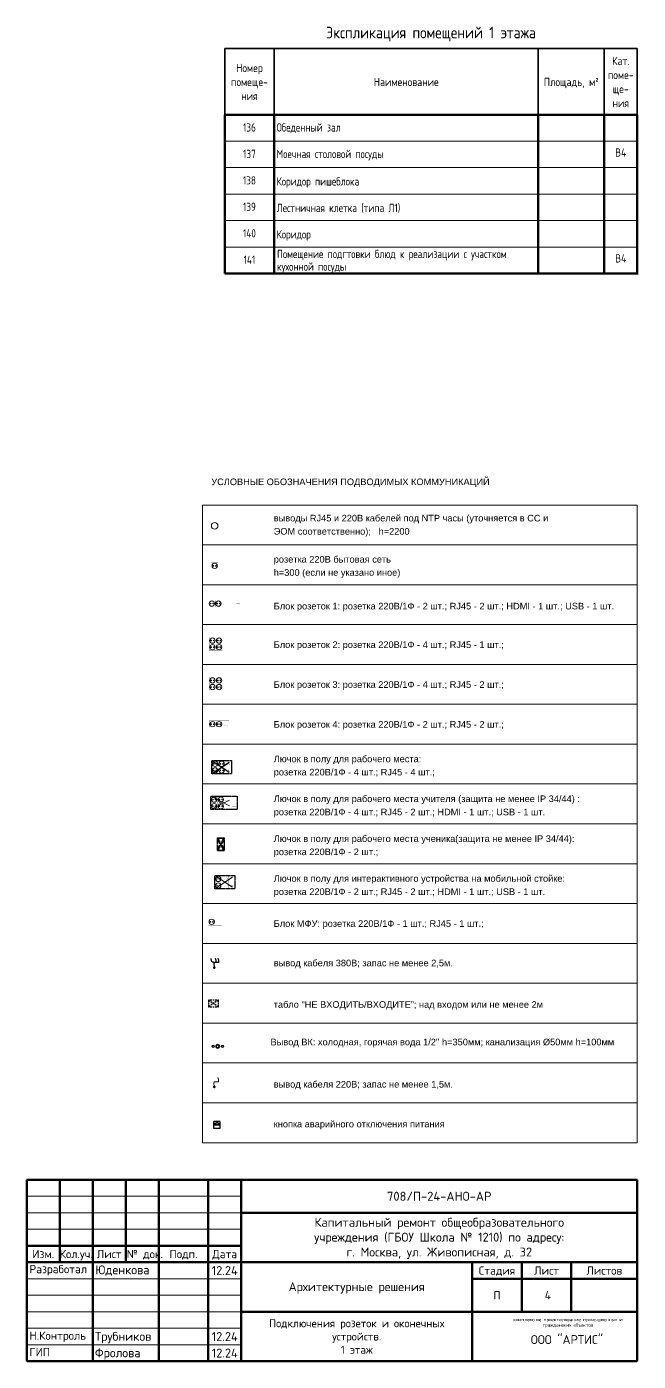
# Model space of a CAD drawing. Header units: millimetres. Extents: x -215207 to 92095, y -30385 to 123050.
# Drawn here: x -10437 to 8095, y 3660 to 44095 of the extents above; entities that cross this region are included whole.
import ezdxf
from ezdxf.enums import TextEntityAlignment as Align

# ---------------------------------------------------------------- set-up
doc = ezdxf.new("R2010")
doc.units = ezdxf.units.MM
for name, pattern in [('Hidden', [7.14375, 4.7625, -2.38125]), ('HIDDEN2', [4.7625, 3.175, -1.5875]), ('SPLOSHNAY', [20, 10, 10]), ('Штрих', [6.35, 3.175, -3.175])]:
    doc.linetypes.add(name, pattern=pattern)
for name, color, linetype in [('0_TX', 62, 'Continuous'), ('_Стадия Р', 230, 'Continuous'), ('ТХ Подключения', 10, 'SPLOSHNAY')]:
    doc.layers.add(name, color=color, linetype=linetype)
for name, color, linetype, lineweight in [('0_TX_EL', 30, 'Continuous', 5), ('0_TX_VK', 5, 'Continuous', 5), ('0_ТХ Р-EL', 30, 'Continuous', 5), ('Графика', 7, 'Continuous', 20), ('ОФ_рамка', 7, 'Continuous', 50), ('Стены', 7, 'Continuous', 18), ('ТХ Подключения СС', 30, 'Continuous', 18)]:
    doc.layers.add(name, color=color, linetype=linetype, lineweight=lineweight)
doc.layers.add('ТХ Подключения ЭОМ', color=7, linetype='Continuous', lineweight=18, true_color=0x003efa)
doc.styles.add('GOST 2.304', font='arial.ttf')
doc.styles.add('GOST 2.304 type A_3', font='GOST2304A.ttf', dxfattribs={"height": 2.5})
doc.styles.add('GOST Common_3', font='GOST_Common.ttf', dxfattribs={"width": 0.9, "height": 2.5})
doc.styles.add('GOST Common_4', font='GOST_Common.ttf', dxfattribs={"width": 0.9, "height": 3.5})
doc.styles.add('PDF ISOCPEUR', font='isocpeur.ttf')

# ---------------------------------------------------------------- blocks, each defined once
blk = doc.blocks.new('Штамп Молодогвардейская 12.04.24')
at = {"layer": 'ОФ_рамка', "ltscale": 100, "transparency": 33554636}
for p, q in [((-17120, 8249), (1380, 8249)), ((-17120, 2749), (-17120, 8249)), ((-16120, 8249), (-16120, 5749)), ((-15120, 8249), (-15120, 2749)), ((-14120, 8249), (-14120, 5749)), ((-13120, 8249), (-13120, 2749)), ((-11620, 8249), (-11620, 2749)), ((-10620, 2749), (-10620, 8248)), ((1380, 2749), (1380, 8249)), ((-10620, 7249), (1380, 7249)), ((-17120, 6249), (-10620, 6249)), ((-17120, 5749), (1380, 5749)), ((-2120, 5749), (-2120, 4249)), ((-620, 5749), (-620, 4249)), ((-3620, 5249), (1380, 5249)), ((-10620, 4249), (1380, 4249)), ((-17120, 2749), (1380, 2749))]:
    blk.add_line(p, q, dxfattribs=at)
at = {"layer": 'ОФ_рамка', "lineweight": 15, "ltscale": 100, "transparency": 33554636}
for p, q in [((-17120, 7749), (-10620, 7749)), ((-17120, 7249), (-10620, 7249)), ((-17120, 6749), (-10620, 6749)), ((-17120, 5249), (-10620, 5249)), ((-17120, 4749), (-10620, 4749)), ((-17120, 4249), (-10620, 4249)), ((-17120, 3749), (-10620, 3749)), ((-17120, 3249), (-10620, 3249))]:
    blk.add_line(p, q, dxfattribs=at)
at = {"layer": 'ОФ_рамка', "ltscale": 100, "transparency": 33554636}
blk.add_lwpolyline([(-3620, 5749), (-3620, 2749)], dxfattribs=at)
at = {"layer": '_Стадия Р', "color": 1, "lineweight": 15, "ltscale": 100, "transparency": 33554636, "insert": (-4620, 7749), "char_height": 275, "width": 12000, "attachment_point": 5, "style": 'PDF ISOCPEUR'}
blk.add_mtext('{\\C0;708/П-24-АНО-АР}', dxfattribs=at)
at = {"layer": '_Стадия Р', "color": 7, "linetype": 'Continuous', "transparency": 33554687, "insert": (-2870, 4749), "char_height": 250, "width": 1500, "attachment_point": 5, "style": 'PDF ISOCPEUR'}
blk.add_mtext('П', dxfattribs=at)
at = {"layer": 'ОФ_рамка', "color": 7, "linetype": 'Continuous', "transparency": 33554687, "style": 'PDF ISOCPEUR'}
for s, p in [('Изм.', (-16620, 5999)), ('Кол.уч.', (-15620, 5999)), ('Лист', (-14620, 5999)), (' № док.', (-13620, 5999)), ('Подп.', (-12370, 5999)), ('Дата', (-11120, 5999)), ('Стадия', (-2870, 5499)), ('Лист', (-1370, 5499)), ('Листов', (380, 5499))]:
    blk.add_text(s, height=250, dxfattribs=at).set_placement(p, align=Align.MIDDLE_CENTER)
at = {"layer": 'ОФ_рамка', "color": 7, "transparency": 33554687, "style": 'PDF ISOCPEUR'}
for s, p in [('Разработал', (-17038, 5417)), ('Н.Контроль', (-17038, 3402)), ('ГИП', (-17038, 2902))]:
    blk.add_text(s, height=250, dxfattribs=at).set_placement(p)
at = {"layer": 'ОФ_рамка', "lineweight": 15, "ltscale": 100, "transparency": 33554636, "char_height": 270, "width": 9013.53, "attachment_point": 5, "style": 'PDF ISOCPEUR'}
for s, insert in [('Капитальный ремонт общеобразовательного\\Pучреждения (ГБОУ Школа № 1210) по адресу: \\Pг. Москва, ул. Живописная, д. 32', (-4620, 6473)), ('Архитектурные решения', (-7120, 4973))]:
    blk.add_mtext(s, dxfattribs=dict(at, insert=insert))
at = {"layer": 'ОФ_рамка', "color": 7, "linetype": 'Continuous', "transparency": 33554687, "char_height": 270, "style": 'PDF ISOCPEUR'}
for s, insert, width, attachment_point in [('Юденкова', (-15040, 5499), 2000, 4), ('12.24', (-11120, 5499), 1000, 5), ('Трубников', (-15054, 3468), 2000, 4), ('12.24', (-11120, 3499), 1000, 5), ('Фролова', (-15054, 2968), 2000, 4), ('12.24', (-11120, 2999), 1000, 5)]:
    blk.add_mtext(s, dxfattribs=dict(at, insert=insert, width=width, attachment_point=attachment_point))
at = {"layer": 'ОФ_рамка', "color": 7, "transparency": 33554687, "attachment_point": 5, "style": 'PDF ISOCPEUR'}
for s, insert, char_height, width in [('комплексное проектирование промышленных и гражданских объектов', (-718, 3918), 100, 3141.16), ('ООО "АРТИС"', (-751, 3407), 270, 3189.42)]:
    blk.add_mtext(s, dxfattribs=dict(at, insert=insert, char_height=char_height, width=width))
blk = doc.blocks.new('vk-HCD-tx')
at = {"layer": '0_TX_VK', "color": 1, "true_color": 0xf40000}
for radius in [0.371, 0.275]:
    blk.add_circle((-1.4, 0), radius, dxfattribs=at)
at = {"layer": '0_TX_VK', "color": 7}
for radius in [0.625, 0.434, 0.338]:
    blk.add_circle((0, 0), radius, dxfattribs=at)
at = {"layer": '0_TX_VK', "color": 172, "true_color": 0x0000df}
for radius in [0.371, 0.275]:
    blk.add_circle((1.44, 0), radius, dxfattribs=at)
blk = doc.blocks.new('el-tablo-dandg-tx')
at = {"layer": '0_TX_EL', "color": 1, "lineweight": -3, "true_color": 0xeb0000}
for points in [[(-1.23, 1.99), (-1.48, 1.99), (-1.48, 1.48)], [(-1.48, 1.99), (-1.02, 1.69)], [(-1.48, 1.23), (-1.48, 0.76)], [(-1.48, 0.51), (-1.48, 0), (-1.23, 0)], [(-1.02, 0.3), (-1.48, 0)], [(-0.51, 1.99), (-1.02, 1.99)], [(-1.02, 0), (-0.51, 0)], [(-0.85, 1.57), (-0.42, 1.27)], [(-0.42, 0.72), (-0.85, 0.42)], [(0.25, 1.99), (-0.25, 1.99)], [(-0.25, 0), (0.25, 0)], [(-0.21, 1.14), (0.21, 0.85)], [(0.21, 1.14), (-0.21, 0.85)], [(0.85, 1.57), (0.42, 1.27)], [(0.42, 0.72), (0.85, 0.42)], [(1.02, 1.99), (0.51, 1.99)], [(0.51, 0), (1.02, 0)], [(1.52, 1.99), (1.06, 1.69)], [(1.06, 0.3), (1.52, 0)], [(1.52, 1.48), (1.52, 1.99), (1.27, 1.99)], [(1.27, 0), (1.52, 0), (1.52, 0.51)], [(1.52, 0.76), (1.52, 1.23)]]:
    blk.add_lwpolyline(points, dxfattribs=at)
blk = doc.blocks.new('clockNTPtime')
at = {"layer": '0_ТХ Р-EL', "color": 0, "lineweight": -2, "const_width": 2}
blk.add_lwpolyline([(0, -200), (200, -200), (200, 0), (0, 0)], close=True, dxfattribs=at)
blk.add_lwpolyline([(100, 0), (100, -100), (144, -75), (140, -75), (141, -78), (144, -75)], dxfattribs=at)
at = {"layer": '0_ТХ Р-EL', "color": 0, "lineweight": -2}
blk.add_circle((100, -100), 100, dxfattribs=at)
blk = doc.blocks.new('StR220V')
at = {"layer": '0_ТХ Р-EL', "color": 0, "lineweight": -2, "const_width": 2}
blk.add_lwpolyline([(0, -200), (200, -200), (200, 0), (0, 0)], close=True, dxfattribs=at)
at = {"layer": '0_ТХ Р-EL', "color": 0, "lineweight": -2}
for centre, radius in [((100, -100), 80.5), ((62, -100), 10), ((138, -100), 10)]:
    blk.add_circle(centre, radius, dxfattribs=at)
blk = doc.blocks.new('el-kab-sv-tx')
at = {"color": 0}
blk.add_lwpolyline([(0.76, 1.99), (0.89, 1.57), (0.93, 1.4), (0.93, 1.23), (0.89, 1.1), (0.85, 1.06), (0.8, 1.06), (0.68, 1.06), (0.51, 1.06), (0.34, 1.1), (0.17, 1.1), (0.04, 1.06), (-0.04, 1.02), (-0.04, 0.97), (-0.08, 0.85), (-0.08, 0.68), (-0.04, 0.25)], dxfattribs=at)
at = {"color": 0, "transparency": 33554559}
for points in [[(-0.21, 0.17), (0.08, 0.13), (-0.25, 0.13)], [(-0.25, 0.13), (-0.21, 0.13), (-0.21, 0.13)], [(-0.21, 0.13), (-0.25, 0.13), (-0.17, 0.08)], [(-0.25, 0.13), (-0.17, 0.08), (-0.25, 0.08)], [(0.08, 0.13), (-0.25, 0.13), (0.04, 0)], [(-0.25, 0.13), (0.04, 0), (-0.04, 0)], [(-0.17, 0.08), (-0.25, 0.08), (-0.08, 0.04)], [(-0.25, 0.08), (-0.08, 0.04), (-0.25, 0.04)], [(-0.08, 0.04), (-0.25, 0.04), (-0.04, 0)], [(-0.25, 0.04), (-0.04, 0), (-0.25, 0)], [(-0.25, 0), (0, 0), (0, 0)], [(0, 0), (0, 0), (-0.25, 0)], [(0, 0), (-0.25, 0), (0, -0.04)], [(-0.25, 0), (0, -0.04), (-0.25, -0.04)], [(-0.17, 0.21), (0.13, 0.17), (-0.21, 0.17)], [(0.13, 0.17), (-0.21, 0.17), (0.08, 0.13)], [(-0.13, 0.21), (0.13, 0.21), (-0.17, 0.21)], [(0.13, 0.21), (-0.17, 0.21), (0.13, 0.17)], [(-0.08, 0.25), (0.13, 0.21), (-0.13, 0.21)], [(0.17, 0.21), (0.17, 0.21), (-0.13, 0.21)], [(0.17, 0.21), (-0.13, 0.21), (0.13, 0.21)], [(-0.13, 0.21), (0.17, 0.21), (0.13, 0.21)], [(-0.04, 0.25), (0.08, 0.25), (-0.08, 0.25)], [(0.13, 0.25), (0.13, 0.25), (-0.08, 0.25)], [(0.13, 0.25), (-0.08, 0.25), (0.08, 0.25)], [(0.13, 0.25), (-0.08, 0.25), (0.13, 0.21)], [(0, 0.25), (0.04, 0.25), (-0.04, 0.25)], [(-0.04, 0.25), (0.04, 0.25), (0.04, 0.25)], [(0.04, 0.25), (-0.04, 0.25), (0.08, 0.25)], [(0.04, 0), (0.3, -0.04), (0, -0.04)], [(0.08, 0.13), (0.25, 0.08), (0.04, 0.08)], [(0.25, 0.08), (0.04, 0.08), (0.3, 0)], [(0.04, 0.08), (0.3, 0), (0.04, 0)], [(0.3, 0), (0.04, 0), (0.3, -0.04)], [(0.13, 0.17), (0.25, 0.13), (0.08, 0.13)], [(0.25, 0.13), (0.08, 0.13), (0.25, 0.08)], [(0.17, 0.21), (0.13, 0.21), (0.13, 0.21)], [(0.21, 0.21), (0.21, 0.21), (0.13, 0.21)], [(0.21, 0.21), (0.13, 0.21), (0.17, 0.21)], [(0.21, 0.21), (0.13, 0.21), (0.21, 0.17)], [(0.13, 0.21), (0.21, 0.17), (0.13, 0.17)], [(0.21, 0.17), (0.13, 0.17), (0.25, 0.13)], [(0, -0.04), (-0.25, -0.04), (-0.04, -0.08)], [(-0.25, -0.04), (-0.04, -0.08), (-0.25, -0.08)], [(-0.04, -0.08), (-0.25, -0.08), (-0.08, -0.17)], [(-0.25, -0.08), (-0.08, -0.17), (-0.25, -0.17)], [(-0.25, -0.17), (-0.08, -0.17), (-0.21, -0.17)], [(-0.08, -0.17), (-0.21, -0.17), (-0.13, -0.21)], [(-0.21, -0.17), (-0.13, -0.21), (-0.17, -0.21)], [(-0.13, -0.25), (-0.13, -0.25), (-0.17, -0.21)], [(-0.13, -0.25), (-0.17, -0.21), (-0.13, -0.21)], [(-0.08, -0.17), (0.21, -0.21), (-0.13, -0.21)], [(0.21, -0.21), (-0.13, -0.21), (0.17, -0.25)], [(-0.13, -0.21), (0.17, -0.25), (-0.13, -0.25)], [(-0.13, -0.25), (0.17, -0.25), (0.17, -0.25)], [(0.17, -0.25), (0.17, -0.25), (-0.13, -0.25)], [(0.17, -0.25), (-0.13, -0.25), (0.13, -0.25)], [(-0.13, -0.25), (0.13, -0.25), (-0.08, -0.25)], [(-0.04, -0.08), (0.25, -0.13), (-0.08, -0.13)], [(0.25, -0.13), (-0.08, -0.13), (0.21, -0.17)], [(-0.08, -0.13), (0.21, -0.17), (-0.08, -0.17)], [(0.21, -0.17), (-0.08, -0.17), (0.21, -0.21)], [(0.13, -0.25), (-0.08, -0.25), (0.08, -0.3)], [(-0.08, -0.25), (0.08, -0.3), (-0.08, -0.3)], [(0.08, -0.3), (-0.08, -0.3), (0.04, -0.3)], [(-0.08, -0.3), (0.04, -0.3), (-0.04, -0.3)], [(0, -0.04), (0.25, -0.08), (-0.04, -0.08)], [(0.25, -0.08), (-0.04, -0.08), (0.25, -0.13)], [(0.04, -0.3), (-0.04, -0.3), (0, -0.3)], [(-0.04, -0.3), (0.04, -0.3), (0.04, -0.3)], [(0.04, -0.3), (0.04, -0.3), (-0.04, -0.3)], [(0.3, -0.04), (0, -0.04), (0.25, -0.08)]]:
    blk.add_solid(points, dxfattribs=at)
blk = doc.blocks.new('3F380Kabel')
at = {"layer": '0_TX_EL', "color": 0, "lineweight": -3}
for points in [[(27, 323), (45, 262), (51, 238), (51, 213), (45, 195), (39, 189), (33, 189), (14, 186), (-6, 177), (-34, 195), (-48, 201), (-53, 201), (-63, 209), (-70, 211), (-71, 217), (-81, 240), (-89, 309)], [(110, 317), (128, 256), (134, 232), (134, 207), (128, 189), (122, 183), (116, 183), (98, 183), (73, 183), (49, 189), (25, 188), (6, 183), (-6, 177), (-6, 171), (-12, 152), (-12, 128), (-6, 67)]]:
    blk.add_lwpolyline(points, dxfattribs=at)
at = {"layer": '0_TX_EL', "color": 0, "transparency": 33554559}
for points in [[(-30, 55), (12, 49), (-37, 49)], [(-37, 49), (-30, 49), (-30, 49)], [(-30, 49), (-37, 49), (-24, 43)], [(-37, 49), (-24, 43), (-37, 43)], [(12, 49), (-37, 49), (6, 30)], [(-37, 49), (6, 30), (-6, 30)], [(-24, 43), (-37, 43), (-12, 37)], [(-37, 43), (-12, 37), (-37, 37)], [(-12, 37), (-37, 37), (-6, 30)], [(-37, 37), (-6, 30), (-37, 30)], [(-37, 30), (0, 30), (0, 30)], [(0, 30), (0, 30), (-37, 30)], [(0, 30), (-37, 30), (0, 24)], [(-37, 30), (0, 24), (-37, 24)], [(0, 24), (-37, 24), (-6, 18)], [(-37, 24), (-6, 18), (-37, 18)], [(-6, 18), (-37, 18), (-12, 6)], [(-37, 18), (-12, 6), (-37, 6)], [(-37, 6), (-12, 6), (-30, 6)], [(-24, 61), (18, 55), (-30, 55)], [(18, 55), (-30, 55), (12, 49)], [(-12, 6), (-30, 6), (-18, 0)], [(-30, 6), (-18, 0), (-24, 0)], [(-18, 61), (18, 61), (-24, 61)], [(18, 61), (-24, 61), (18, 55)], [(-18, -6), (-18, -6), (-24, 0)], [(-18, -6), (-24, 0), (-18, 0)], [(-12, 67), (18, 61), (-18, 61)], [(24, 61), (24, 61), (-18, 61)], [(24, 61), (-18, 61), (18, 61)], [(-18, 61), (24, 61), (18, 61)], [(-12, 6), (30, 0), (-18, 0)], [(30, 0), (-18, 0), (24, -6)], [(-18, 0), (24, -6), (-18, -6)], [(-6, 67), (12, 67), (-12, 67)], [(18, 67), (18, 67), (-12, 67)], [(18, 67), (-12, 67), (12, 67)], [(18, 67), (-12, 67), (18, 61)], [(-6, 18), (37, 12), (-12, 12)], [(37, 12), (-12, 12), (30, 6)], [(-12, 12), (30, 6), (-12, 6)], [(30, 6), (-12, 6), (30, 0)], [(0, 67), (6, 67), (-6, 67)], [(-6, 67), (6, 67), (6, 67)], [(6, 67), (-6, 67), (12, 67)], [(0, 24), (37, 18), (-6, 18)], [(37, 18), (-6, 18), (37, 12)], [(6, 30), (43, 24), (0, 24)], [(43, 24), (0, 24), (37, 18)], [(12, 49), (37, 43), (6, 43)], [(37, 43), (6, 43), (43, 30)], [(6, 43), (43, 30), (6, 30)], [(43, 30), (6, 30), (43, 24)], [(18, 55), (37, 49), (12, 49)], [(37, 49), (12, 49), (37, 43)], [(24, 61), (18, 61), (18, 61)], [(30, 61), (30, 61), (18, 61)], [(30, 61), (18, 61), (24, 61)], [(30, 61), (18, 61), (30, 55)], [(18, 61), (30, 55), (18, 55)], [(30, 55), (18, 55), (37, 49)], [(-18, -6), (24, -6), (24, -6)], [(24, -6), (24, -6), (-18, -6)], [(24, -6), (-18, -6), (18, -6)], [(-18, -6), (18, -6), (-12, -6)], [(18, -6), (-12, -6), (12, -12)], [(-12, -6), (12, -12), (-12, -12)], [(12, -12), (-12, -12), (6, -12)], [(-12, -12), (6, -12), (-6, -12)], [(6, -12), (-6, -12), (0, -12)], [(-6, -12), (6, -12), (6, -12)], [(6, -12), (6, -12), (-6, -12)]]:
    blk.add_solid(points, dxfattribs=at)
blk = doc.blocks.new('--EO--')
at = {"color": 4}
for points in [[(100, 0), (100, 100), (0, 100), (0, -100), (100, -100), (100, 0)], [(125, 75), (125, -75)]]:
    blk.add_lwpolyline(points, dxfattribs=at)
at = {"color": 1, "linetype": 'Hidden'}
blk.add_lwpolyline([(200, 0), (200, 100), (100, 100), (100, -100), (200, -100), (200, 0)], dxfattribs=at)
at = {"color": 4}
blk.add_lwpolyline([(100, 40), (125, 40), (125, -40), (100, -40)], close=True, dxfattribs=at)
blk.add_arc((75, 0), 90.1, 303.6901, 56.3099, dxfattribs=at)
blk = doc.blocks.new('RJ45x2pozetka')
at = {"layer": '0_ТХ Р-EL', "color": 0, "lineweight": -2, "const_width": 2}
blk.add_lwpolyline([(0, -200), (200, -200), (200, 0), (0, 0)], close=True, dxfattribs=at)
at = {"layer": '0_ТХ Р-EL', "color": 0, "lineweight": -2, "const_width": 1}
for points in [[(30, -117), (30, -75), (92, -75), (92, -117), (79, -117), (79, -125), (72, -125), (72, -131), (50, -131), (50, -125), (43, -125), (43, -117), (30, -117)], [(170, -117), (170, -75), (108, -75), (108, -117), (121, -117), (121, -125), (128, -125), (128, -131), (150, -131), (150, -125), (157, -125), (157, -117), (170, -117)]]:
    blk.add_lwpolyline(points, dxfattribs=at)
blk = doc.blocks.new('HDMI')
at = {"lineweight": -2, "const_width": 2}
blk.add_lwpolyline([(0, -200), (200, -200), (200, 0), (0, 0)], close=True, dxfattribs=at)
at = {"lineweight": -2, "const_width": 1}
for points in [[(30, -107), (30, -85), (170, -85), (170, -107), (157, -107), (157, -115), (150, -115), (150, -121), (50, -121), (50, -115), (43, -115), (43, -107), (30, -107)], [(128, -121), (150, -121), (150, -115), (157, -115), (157, -107), (170, -107), (170, -85)]]:
    blk.add_lwpolyline(points, dxfattribs=at)
blk = doc.blocks.new('USB')
at = {"linetype": 'Continuous', "ltscale": 100}
h = blk.add_hatch(color=7, dxfattribs=at)
h.dxf.hatch_style = 1
h.paths.add_polyline_path([(155, -107), (45, -107), (45, -97), (155, -97)])
at = {"lineweight": -2, "const_width": 2}
blk.add_lwpolyline([(0, -200), (200, -200), (200, 0), (0, 0)], close=True, dxfattribs=at)
at = {"lineweight": -2, "const_width": 1}
for points in [[(155, -107), (45, -107), (45, -85), (155, -85), (155, -107)], [(155, -107), (45, -107), (45, -97), (155, -97), (155, -107)]]:
    blk.add_lwpolyline(points, dxfattribs=at)
blk = doc.blocks.new('Блок розеток 1')
at = {"layer": 'ТХ Подключения СС', "lineweight": 5}
blk.add_blockref('RJ45x2pozetka', (400, 0), dxfattribs=at)
at = {"layer": 'ТХ Подключения СС', "color": 2, "linetype": 'Continuous'}
for name, p in [('HDMI', (600, 0)), ('USB', (800, 0))]:
    blk.add_blockref(name, p, dxfattribs=at)
at = {"layer": 'ТХ Подключения ЭОМ', "color": 150, "lineweight": 5}
for p in [(0, 0), (200, 0)]:
    blk.add_blockref('StR220V', p, dxfattribs=at)
blk = doc.blocks.new('Лючок учителя')
at = {"layer": 'ТХ Подключения ЭОМ', "linetype": 'Штрих', "lineweight": -2, "ltscale": 200}
for p, q in [((0, 0), (800, -400)), ((0, -400), (800, 0))]:
    blk.add_line(p, q, dxfattribs=at)
at = {"layer": 'ТХ Подключения ЭОМ', "linetype": 'Штрих', "lineweight": -3, "ltscale": 3}
blk.add_lwpolyline([(0, 0), (800, 0), (800, -400), (0, -400)], close=True, dxfattribs=at)
at = {"layer": 'ТХ Подключения СС', "lineweight": 5}
blk.add_blockref('RJ45x2pozetka', (400, 0), dxfattribs=at)
at = {"layer": 'ТХ Подключения СС', "color": 2, "linetype": 'Continuous'}
for name, p in [('HDMI', (400, -200)), ('USB', (600, -200))]:
    blk.add_blockref(name, p, dxfattribs=at)
at = {"layer": 'ТХ Подключения ЭОМ', "color": 150, "lineweight": 5}
for p in [(0, 0), (200, 0), (0, -200), (200, -200)]:
    blk.add_blockref('StR220V', p, dxfattribs=at)
blk = doc.blocks.new('Блок МФУ')
at = {"layer": '0_ТХ Р-EL', "color": 6, "lineweight": -2, "const_width": 2}
blk.add_lwpolyline([(200, -200), (400, -200), (400, 0), (200, 0)], close=True, dxfattribs=at)
at = {"layer": '0_ТХ Р-EL', "color": 6, "lineweight": -2, "const_width": 1}
blk.add_lwpolyline([(269, -117), (269, -75), (331, -75), (331, -117), (318, -117), (318, -125), (311, -125), (311, -131), (289, -131), (289, -125), (282, -125), (282, -117), (269, -117)], dxfattribs=at)
at = {"layer": 'ТХ Подключения ЭОМ', "color": 150, "lineweight": 5}
blk.add_blockref('StR220V', (0, 0), dxfattribs=at)
blk = doc.blocks.new('Люк Админ')
at = {"layer": 'ТХ Подключения ЭОМ', "linetype": 'Штрих', "lineweight": -2, "ltscale": 200}
for p, q in [((0, 0), (600, -400)), ((0, -400), (600, 0))]:
    blk.add_line(p, q, dxfattribs=at)
at = {"layer": 'ТХ Подключения ЭОМ', "linetype": 'Штрих', "lineweight": -3, "ltscale": 3}
blk.add_lwpolyline([(0, 0), (600, 0), (600, -400), (0, -400)], close=True, dxfattribs=at)
at = {"layer": 'ТХ Подключения СС', "lineweight": 5}
for p in [(400, 0), (400, -200)]:
    blk.add_blockref('RJ45x2pozetka', p, dxfattribs=at)
at = {"layer": 'ТХ Подключения ЭОМ', "color": 150, "lineweight": 5}
for p in [(0, 0), (200, 0), (0, -200), (200, -200)]:
    blk.add_blockref('StR220V', p, dxfattribs=at)
blk = doc.blocks.new('Блок розеток 4')
at = {"layer": 'ТХ Подключения СС', "lineweight": 5}
blk.add_blockref('RJ45x2pozetka', (400, 0), dxfattribs=at)
at = {"layer": 'ТХ Подключения ЭОМ', "color": 150, "lineweight": 5}
for p in [(0, 0), (200, 0)]:
    blk.add_blockref('StR220V', p, dxfattribs=at)
blk = doc.blocks.new('Лючок 3')
at = {"layer": 'ТХ Подключения ЭОМ', "linetype": 'Штрих', "lineweight": -2, "ltscale": 200}
for p, q in [((171399, -15355), (170999, -15955)), ((170999, -15355), (171399, -15955))]:
    blk.add_line(p, q, dxfattribs=at)
at = {"layer": 'ТХ Подключения ЭОМ', "linetype": 'Штрих', "lineweight": -3, "ltscale": 3}
blk.add_lwpolyline([(171399, -15355), (171399, -15955), (170999, -15955), (170999, -15355)], close=True, dxfattribs=at)
at = {"layer": 'ТХ Подключения СС', "color": 2, "linetype": 'Continuous', "rotation": 270}
for name, p in [('HDMI', (171199, -15555)), ('USB', (171199, -15755))]:
    blk.add_blockref(name, p, dxfattribs=at)
at = {"layer": 'ТХ Подключения СС', "lineweight": 5, "rotation": 270}
blk.add_blockref('RJ45x2pozetka', (171399, -15555), dxfattribs=at)
at = {"layer": 'ТХ Подключения ЭОМ', "color": 150, "lineweight": 5, "rotation": 270}
for p in [(171199, -15355), (171399, -15355)]:
    blk.add_blockref('StR220V', p, dxfattribs=at)

msp = doc.modelspace()

# ---------------------------------------------------------------- linework, layer by layer
at = {"layer": '0_ТХ Р-EL', "color": 0}
for points in [[(-5108.7, 29602.7), (8063.3, 29602.7), (8063.3, 28395.3), (-5108.7, 28395.3)], [(-5108.7, 28395.3), (8063.3, 28395.3), (8063.3, 27187.9), (-5108.7, 27187.9)], [(-5108.7, 27187.9), (8063.3, 27187.9), (8063.3, 25980.5), (-5108.7, 25980.5)], [(-5108.7, 25980.5), (8063.3, 25980.5), (8063.3, 24773.1), (-5108.7, 24773.1)], [(-5108.7, 24773.1), (8063.3, 24773.1), (8063.3, 23565.8), (-5108.7, 23565.8)], [(-5108.7, 23565.8), (8063.3, 23565.8), (8063.3, 22358.4), (-5108.7, 22358.4)], [(-5108.7, 22358.4), (8063.3, 22358.4), (8063.3, 21151), (-5108.7, 21151)], [(-5108.7, 21151), (8063.3, 21151), (8063.3, 19943.6), (-5108.7, 19943.6)], [(-5108.7, 19943.6), (8063.3, 19943.6), (8063.3, 18736.2), (-5108.7, 18736.2)], [(-5108.7, 18736.2), (8063.3, 18736.2), (8063.3, 17528.8), (-5108.7, 17528.8)], [(-5108.7, 17528.8), (8063.3, 17528.8), (8063.3, 16321.5), (-5108.7, 16321.5)], [(-5108.7, 16321.5), (8063.3, 16321.5), (8063.3, 15114.1), (-5108.7, 15114.1)], [(-5108.7, 15114.1), (8063.3, 15114.1), (8063.3, 13906.7), (-5108.7, 13906.7)], [(-5108.7, 13906.7), (8063.3, 13906.7), (8063.3, 12699.3), (-5108.7, 12699.3)], [(-5108.7, 12699.3), (8063.3, 12699.3), (8063.3, 11491.9), (-5108.7, 11491.9)], [(-5108.7, 11491.9), (8063.3, 11491.9), (8063.3, 10284.5), (-5108.7, 10284.5)]]:
    msp.add_lwpolyline(points, close=True, dxfattribs=at)
at = {"layer": 'Графика', "lineweight": 35}
for p, q in [((-4437.5, 43433.7), (-4437.5, 41429.1)), ((-4437.5, 43433.7), (8063.3, 43433.7)), ((-2937.5, 43433.7), (-2937.5, 41429.1)), ((5062.5, 43433.7), (5062.5, 41429.1)), ((7062.5, 43433.7), (7062.5, 41429.1)), ((8062.5, 43433.7), (8062.5, 41429.1))]:
    msp.add_line(p, q, dxfattribs=at)
at = {"layer": 'Графика', "lineweight": 20}
for p, q in [((8063.3, 43433.7), (8063.3, 41429.1)), ((-2937.5, 41429.1), (-4437.5, 41429.1)), ((5062.5, 41429.1), (-2937.5, 41429.1)), ((7062.5, 41429.1), (5062.5, 41429.1)), ((8062.5, 41429.1), (7062.5, 41429.1))]:
    msp.add_line(p, q, dxfattribs=at)
at = {"layer": 'Графика', "lineweight": 50}
for p, q in [((-2937.5, 41429.1), (-4437.5, 41429.1)), ((-4437.5, 41429.1), (-4437.5, 40627.2)), ((5062.5, 41429.1), (-2937.5, 41429.1)), ((-2937.5, 41429.1), (-2937.5, 40627.2)), ((7062.5, 41429.1), (5062.5, 41429.1)), ((5062.5, 41429.1), (5062.5, 40627.2)), ((8062.5, 41429.1), (7062.5, 41429.1)), ((7062.5, 41429.1), (7062.5, 40627.2)), ((8062.5, 41429.1), (8062.5, 40627.2)), ((-4437.5, 40627.2), (-4437.5, 39825.4)), ((-2937.5, 40627.2), (-2937.5, 39825.4)), ((5062.5, 40627.2), (5062.5, 39825.4)), ((7062.5, 40627.2), (7062.5, 39825.4)), ((8062.5, 40627.2), (8062.5, 39825.4)), ((-4437.5, 39825.4), (-4437.5, 39023.5)), ((-2937.5, 39825.4), (-2937.5, 39023.5)), ((5062.5, 39825.4), (5062.5, 39023.5)), ((7062.5, 39825.4), (7062.5, 39023.5)), ((8062.5, 39825.4), (8062.5, 39023.5)), ((-4437.5, 39023.5), (-4437.5, 38221.7)), ((-2937.5, 39023.5), (-2937.5, 38221.7)), ((5062.5, 39023.5), (5062.5, 38221.7)), ((7062.5, 39023.5), (7062.5, 38221.7)), ((8062.5, 39023.5), (8062.5, 38221.7)), ((-4437.5, 38221.7), (-4437.5, 36618)), ((-2937.5, 38221.7), (-2937.5, 36618)), ((5062.5, 38221.7), (5062.5, 36618)), ((7062.5, 38221.7), (7062.5, 36618)), ((8062.5, 38221.7), (8062.5, 36618)), ((8095.1, 36618), (-4437.5, 36618))]:
    msp.add_line(p, q, dxfattribs=at)
at = {"layer": 'Графика', "lineweight": 13}
for p, q in [((-2937.5, 40627.2), (-4437.5, 40627.2)), ((5062.5, 40627.2), (-2937.5, 40627.2)), ((7062.5, 40627.2), (5062.5, 40627.2)), ((8062.5, 40627.2), (7062.5, 40627.2)), ((-2937.5, 39825.4), (-4437.5, 39825.4)), ((5062.5, 39825.4), (-2937.5, 39825.4)), ((7062.5, 39825.4), (5062.5, 39825.4)), ((8062.5, 39825.4), (7062.5, 39825.4)), ((-2937.5, 39023.5), (-4437.5, 39023.5)), ((5062.5, 39023.5), (-2937.5, 39023.5)), ((7062.5, 39023.5), (5062.5, 39023.5)), ((8062.5, 39023.5), (7062.5, 39023.5)), ((-2937.5, 38221.7), (-4437.5, 38221.7)), ((5062.5, 38221.7), (-2937.5, 38221.7)), ((7062.5, 38221.7), (5062.5, 38221.7)), ((8062.5, 38221.7), (7062.5, 38221.7)), ((-2937.5, 37419.9), (-4437.5, 37419.9)), ((5062.5, 37419.9), (-2937.5, 37419.9)), ((7062.5, 37419.9), (5062.5, 37419.9)), ((8062.5, 37419.9), (7062.5, 37419.9))]:
    msp.add_line(p, q, dxfattribs=at)
at = {"layer": 'ТХ Подключения ЭОМ', "linetype": 'Штрих', "lineweight": -2, "ltscale": 200}
for p, q in [((-4455, 19122.7), (-4655, 19522.7)), ((-4455, 19522.7), (-4655, 19122.7))]:
    msp.add_line(p, q, dxfattribs=at)
at = {"layer": 'ТХ Подключения ЭОМ', "linetype": 'Штрих', "lineweight": -3, "ltscale": 3}
msp.add_lwpolyline([(-4455, 19122.7), (-4655, 19122.7), (-4655, 19522.7), (-4455, 19522.7)], close=True, dxfattribs=at)

# ---------------------------------------------------------------- block references
at = {"color": 7, "rotation": 90}
msp.add_blockref('--EO--', (-4671.8, 10721.7), dxfattribs=at)
at = {"layer": '0_TX_VK', "lineweight": 5, "xscale": 100, "yscale": 100, "zscale": 100}
msp.add_blockref('vk-HCD-tx', (-4647.4, 13203.8), dxfattribs=at)
at = {"layer": '0_ТХ Р-EL', "color": 132, "lineweight": 5}
msp.add_blockref('clockNTPtime', (-4841.2, 29076), dxfattribs=at)
at = {"layer": '0_ТХ Р-EL', "color": 150, "lineweight": 5}
msp.add_blockref('StR220V', (-4841.2, 27861.9), dxfattribs=at)
at = {"layer": '0_ТХ Р-EL', "color": 30, "lineweight": 5}
msp.add_blockref('3F380Kabel', (-4753.9, 15555.7), dxfattribs=at)
at = {"layer": '0_ТХ Р-EL', "lineweight": 5, "xscale": 100, "yscale": 100, "zscale": 100}
msp.add_blockref('el-tablo-dandg-tx', (-4776.4, 14404.8), dxfattribs=at)
at = {"layer": '0_ТХ Р-EL', "color": 30, "lineweight": 5, "xscale": 144, "yscale": 144, "zscale": 144}
msp.add_blockref('el-kab-sv-tx', (-4753.9, 11973.7), dxfattribs=at)
at = {"layer": 'ОФ_рамка', "linetype": 'ByBlock'}
msp.add_blockref('Штамп Молодогвардейская 12.04.24', (6683.6, 911.2), dxfattribs=at)
at = {"layer": 'Стены', "color": 2, "linetype": 'Continuous'}
msp.add_blockref('Блок розеток 1', (-4926.8, 26717.2), dxfattribs=at)
at = {"layer": 'Стены', "color": 2, "linetype": 'HIDDEN2'}
for name, p in [('Блок розеток 4', (-4907.9, 23064.6)), ('Лючок учителя', (-4855.3, 20778.1)), ('Блок МФУ', (-4931.4, 17074.9))]:
    msp.add_blockref(name, p, dxfattribs=at)
at = {"layer": 'Стены', "color": 2, "linetype": 'HIDDEN2', "rotation": 90}
msp.add_blockref('Лючок 3', (-20087.3, -153023.3), dxfattribs=at)
at = {"layer": 'ТХ Подключения', "linetype": 'HIDDEN2'}
msp.add_blockref('Люк Админ', (-4829.6, 21862.6), dxfattribs=at)
at = {"layer": 'ТХ Подключения СС', "lineweight": 5}
for p in [(-4507.9, 25596.2), (-4507.9, 24388.8)]:
    msp.add_blockref('RJ45x2pozetka', p, dxfattribs=at)
at = {"layer": 'ТХ Подключения ЭОМ', "color": 150, "lineweight": 5}
for p in [(-4907.9, 25596.2), (-4707.9, 25596.2), (-4907.9, 25396.2), (-4707.9, 25396.2), (-4907.9, 24388.8), (-4707.9, 24388.8), (-4907.9, 24188.8), (-4707.9, 24188.8)]:
    msp.add_blockref('StR220V', p, dxfattribs=at)
at = {"layer": 'ТХ Подключения ЭОМ', "color": 150, "lineweight": 5, "rotation": 180}
for p in [(-4455, 19322.7), (-4455, 19122.7)]:
    msp.add_blockref('StR220V', p, dxfattribs=at)

# ---------------------------------------------------------------- texts
at = {"layer": '0_TX', "color": 0, "linetype": 'Continuous', "char_height": 200, "attachment_point": 4, "line_spacing_factor": 1.2, "style": 'GOST 2.304'}
for s, insert, width in [('УСЛОВНЫЕ ОБОЗНАЧЕНИЯ ПОДВОДИМЫХ КОММУНИКАЦИЙ', (-4844.2, 30276.9), 8838.265), ('выводы RJ45 и 220В кабелей под NTP часы (уточняется в СС и ЭОМ соответственно);   h=2200', (-2951.4, 28976), 8838.265), ('розетка 220В бытовая сеть \\Ph=300 (если не указано иное)', (-2951.4, 27728.6), 12991.761), ('Блок розеток 1: розетка 220В/1Ф - 2 шт.; RJ45 - 2 шт.; HDMI - 1 шт.; USB - 1 шт.', (-2951.4, 26509.7), 10394.785), ('Блок розеток 2: розетка 220В/1Ф - 4 шт.; RJ45 - 1 шт.;', (-2951.4, 25340.9), 10394.785), ('Блок розеток 3: розетка 220В/1Ф - 4 шт.; RJ45 - 2 шт.;', (-2951.4, 24133.5), 10394.785), ('Блок розеток 4: розетка 220В/1Ф - 2 шт.; RJ45 - 2 шт.;', (-2951.4, 22926.2), 10394.785), ('Лючок в полу для рабочего места: \\Pрозетка 220В/1Ф - 4 шт.; RJ45 - 4 шт.;', (-2951.4, 21680.2), 10394.785), ('Лючок в полу для рабочего места учителя (защита не менее IP 34/44) :\\Pрозетка 220В/1Ф - 4 шт.; RJ45 - 2 шт.; HDMI - 1 шт.; USB - 1 шт.', (-2951.4, 20472.8), 10394.785), ('Лючок в полу для рабочего места ученика(защита не менее IP 34/44): \\Pрозетка 220В/1Ф - 2 шт.;', (-2951.4, 19265.4), 10394.785), ('Лючок в полу для интерактивного устройства на мобильной стойке:\\Pрозетка 220В/1Ф - 2 шт.; RJ45 - 2 шт.; HDMI - 1 шт.; USB - 1 шт.', (-2951.4, 18058), 10394.785), ('Блок МФУ: розетка 220В/1Ф - 1 шт.; RJ45 - 1 шт.;', (-2951.4, 16892.7), 9610.063), ('вывод кабеля 380В; запас не менее 2,5м.', (-2951.4, 15699.2), 9273.762), ('табло "НЕ ВХОДИТЬ/ВХОДИТЕ”; над входом или не менее 2м', (-2951.4, 14441.3), 9273.762), ("Вывод ВК: холодная, горячая вода 1/2'' h=350мм; канализация %%C50мм h=100мм", (-3048, 13304.2), 10311.127), ('вывод кабеля 220В; запас не менее 1,5м.', (-2951.4, 12024.9), 9273.762), ('кнопка аварийного отключения питания', (-2951.4, 10817.5), 9273.762)]:
    msp.add_mtext(s, dxfattribs=dict(at, insert=insert, width=width))
at = {"layer": 'Графика'}
for s, insert, char_height, width, attachment_point, line_spacing_factor, style in [('Экспликация помещений 1 этажа', (1812.9, 44092.8), 350, 7640.414, 2, 1.022761, 'GOST Common_4'), ('Номер\\Pпомеще-\\Pния', (-3687.5, 42971.1), 250, 1418.025, 2, 1.022761, 'GOST Common_3'), ('Кат.\\Pпоме-\\Pще-\\Pния', (7562.5, 43184.2), 250, 962.447, 2, 1.022761, 'GOST Common_3'), ('Наименование', (1062.5, 42545), 250, 2353.318, 2, 1.022761, 'GOST Common_3'), ('Площадь, м\\fGOST Common|b0|i0|c238|p34|;\\W.9;²', (6062.5, 42545), 250, 2009.372, 2, 1.022761, 'GOST Common_3'), ('136', (-3687.5, 41167.1), 250, 509.601, 2, 0.919238, 'GOST 2.304 type A_3'), ('Обеденный зал ', (-2862.5, 41167.1), 250, 3946.374, 1, 0.919238, 'GOST 2.304 type A_3'), ('137', (-3687.5, 40365.2), 250, 488.368, 2, 0.919238, 'GOST 2.304 type A_3'), ('Моечная столовой посуды', (-2862.5, 40365.2), 250, 7847.231, 1, 0.919238, 'GOST 2.304 type A_3'), ('{\\W0.9;В4}', (7562.5, 40408.1), 250, 184.042, 2, 1.022761, 'GOST Common_3'), ('138', (-3687.5, 39563.4), 250, 509.601, 2, 0.919238, 'GOST 2.304 type A_3'), ('Коридор пишеблока ', (-2862.5, 39532.7), 250, 6168.289, 1, 0.919238, 'GOST 2.304 type A_3'), ('139', (-3687.5, 38761.5), 250, 509.601, 2, 0.919238, 'GOST 2.304 type A_3'), ('Лестничная клетка (типа Л1)', (-2862.5, 38730.9), 250, 6168.289, 1, 0.919238, 'GOST 2.304 type A_3'), ('140', (-3687.5, 37959.7), 250, 509.601, 2, 0.919238, 'GOST 2.304 type A_3'), ('Коридор ', (-2862.5, 37929.1), 250, 6168.289, 1, 0.919238, 'GOST 2.304 type A_3'), ('Помещение подгтовки блюд к реализации с участком кухонной посуды', (-2851.3, 37333.9), 250, 8072.516, 1, 0.919238, 'GOST 2.304 type A_3'), ('{\\W0.9;В4}', (7562.5, 37200.8), 250, 184.042, 2, 1.022761, 'GOST Common_3'), ('141', (-3687.5, 37157.9), 250, 509.601, 2, 0.919238, 'GOST 2.304 type A_3')]:
    msp.add_mtext(s, dxfattribs=dict(at, insert=insert, char_height=char_height, width=width, attachment_point=attachment_point, line_spacing_factor=line_spacing_factor, style=style))
at = {"layer": 'ОФ_рамка', "color": 7, "linetype": 'Continuous', "transparency": 33554687, "insert": (5353.9, 5660.4), "char_height": 250, "width": 1500, "attachment_point": 5, "style": 'PDF ISOCPEUR'}
msp.add_mtext('4', dxfattribs=at)
at = {"layer": 'ОФ_рамка', "lineweight": 15, "ltscale": 100, "transparency": 33554636, "insert": (-436.7, 4410.4), "char_height": 240, "width": 7000, "attachment_point": 5, "style": 'PDF ISOCPEUR'}
msp.add_mtext('Подключения розеток и оконечных \\Pустройств.\\P1 этаж', dxfattribs=at)

doc.saveas('drawing.dxf')
